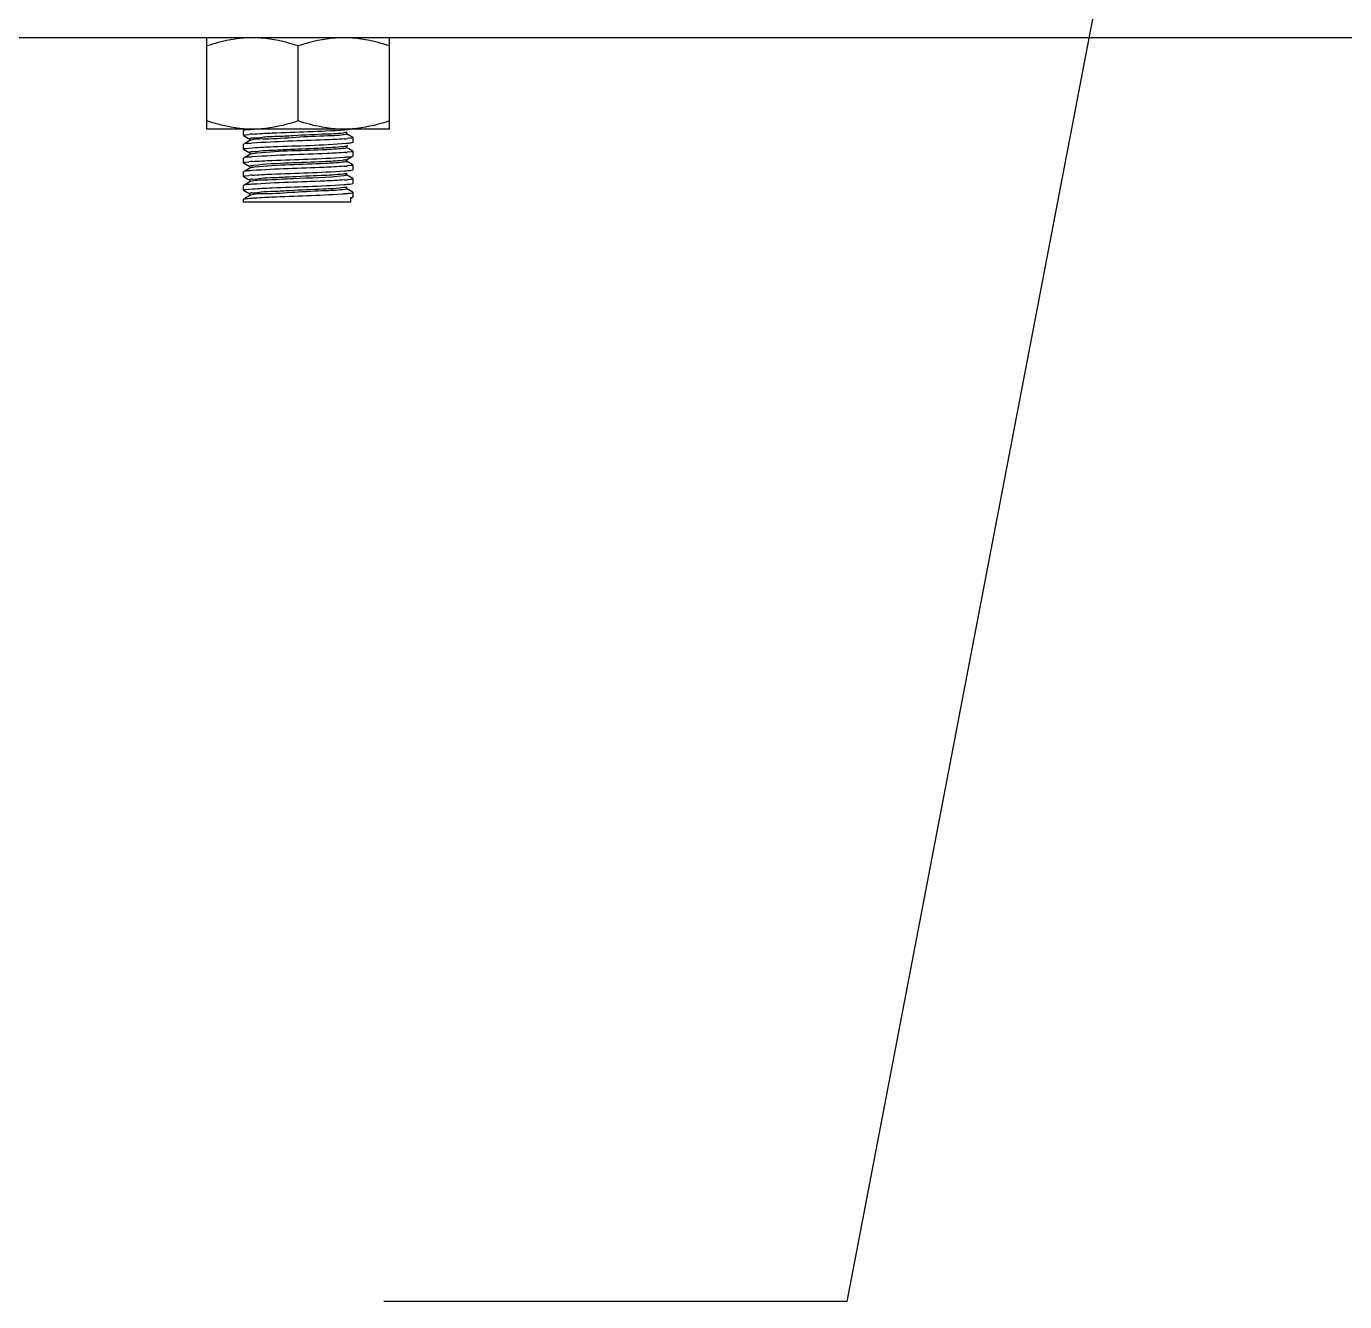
# Model space of a CAD drawing. Extents: x 921423 to 1291758, y 534425 to 1049953.
# Drawn here: x 1127721 to 1128379, y 864207 to 864843 of the extents above; entities that cross this region are included whole.
import ezdxf

# ---------------------------------------------------------------- set-up
doc = ezdxf.new("R2010")
doc.units = 0
doc.header["$LTSCALE"] = 1000
doc.header["$MEASUREMENT"] = 0
doc.layers.add('02___PRT_ALL_AXES', color=7, linetype='Continuous')

msp = doc.modelspace()

# ---------------------------------------------------------------- linework, layer by layer
at = {"color": 7, "linetype": 'Continuous'}
for p, q in [((1130270.2, 864837.26), (1127538.22, 864837.26)), ((1127829.69, 864790.97), (1127829.63, 864790.89)), ((1127829.63, 864788.62), (1127829.63, 864790.89)), ((1127830.99, 864791.72), (1127830.27, 864791.3)), ((1127834.15, 864791.53), (1127833.93, 864791.51)), ((1127881.04, 864790.13), (1127880.6, 864789.99)), ((1127884.2, 864787.55), (1127881.04, 864789.39)), ((1127881.11, 864789.3), (1127881.11, 864790.21)), ((1127829.69, 864784.14), (1127829.63, 864784.06)), ((1127829.63, 864781.79), (1127829.63, 864784.06)), ((1127829.69, 864788.54), (1127832.86, 864786.71)), ((1127832.86, 864785.97), (1127830.27, 864784.47)), ((1127830.76, 864788.93), (1127832.31, 864789.1)), ((1127832.78, 864786.8), (1127832.78, 864785.89)), ((1127832.94, 864786.01), (1127832.86, 864785.97)), ((1127881.04, 864783.3), (1127880.82, 864783.21)), ((1127880.98, 864784.66), (1127881.11, 864784.68)), ((1127881.04, 864783.3), (1127881.69, 864783.67)), ((1127882.15, 864781.91), (1127881.04, 864782.56)), ((1127881.11, 864782.47), (1127881.11, 864783.38)), ((1127883.17, 864787.17), (1127881.58, 864786.99)), ((1127884.2, 864785.13), (1127884.27, 864785.2)), ((1127884.27, 864785.2), (1127884.27, 864787.48)), ((1127829.69, 864777.31), (1127829.63, 864777.23)), ((1127829.63, 864774.96), (1127829.63, 864777.23)), ((1127829.69, 864781.71), (1127832.86, 864779.88)), ((1127832.86, 864779.14), (1127830.27, 864777.64)), ((1127830.8, 864782.11), (1127832.3, 864782.27)), ((1127832.3, 864782.27), (1127834.2, 864782.43)), ((1127832.78, 864779.97), (1127832.78, 864779.06)), ((1127881.04, 864776.47), (1127883.73, 864778.03)), ((1127881.11, 864775.64), (1127881.11, 864776.55)), ((1127883.47, 864780.39), (1127881.44, 864780.15)), ((1127884.2, 864780.72), (1127882.15, 864781.91)), ((1127884.2, 864778.3), (1127884.27, 864778.37)), ((1127884.27, 864778.37), (1127884.27, 864780.65)), ((1127829.69, 864770.48), (1127829.63, 864770.4)), ((1127829.63, 864768.13), (1127829.63, 864770.4)), ((1127829.69, 864774.88), (1127832.86, 864773.05)), ((1127832.86, 864772.31), (1127830.27, 864770.81)), ((1127830.71, 864775.26), (1127832.31, 864775.44)), ((1127832.78, 864773.14), (1127832.78, 864772.23)), ((1127832.94, 864772.35), (1127832.86, 864772.31)), ((1127884.2, 864773.89), (1127881.04, 864775.73)), ((1127881.11, 864768.81), (1127881.11, 864769.72)), ((1127883.16, 864773.51), (1127881.6, 864773.33)), ((1127884.2, 864771.47), (1127884.27, 864771.54)), ((1127884.27, 864771.54), (1127884.27, 864773.82)), ((1127829.69, 864763.65), (1127829.63, 864763.57)), ((1127829.63, 864761.3), (1127829.63, 864763.57)), ((1127829.69, 864768.05), (1127832.86, 864766.22)), ((1127832.86, 864765.48), (1127830.27, 864763.98)), ((1127830.73, 864768.44), (1127832.32, 864768.61)), ((1127832.78, 864766.31), (1127832.78, 864765.4)), ((1127833.01, 864765.54), (1127832.86, 864765.48)), ((1127884.2, 864767.06), (1127881.04, 864768.9)), ((1127881.11, 864761.98), (1127881.11, 864762.89)), ((1127883.18, 864766.68), (1127881.58, 864766.5)), ((1127884.2, 864764.64), (1127884.27, 864764.71)), ((1127884.27, 864764.71), (1127884.27, 864766.99)), ((1127829.63, 864756.74), (1127829.69, 864756.82)), ((1127829.69, 864761.22), (1127832.86, 864759.39)), ((1127832.86, 864758.65), (1127830.27, 864757.15)), ((1127830.77, 864761.61), (1127832.3, 864761.78)), ((1127832.3, 864761.78), (1127834.14, 864761.93)), ((1127832.78, 864759.48), (1127832.78, 864758.57)), ((1127832.93, 864758.69), (1127832.86, 864758.65)), ((1127884.2, 864760.23), (1127881.04, 864762.07)), ((1127882.88, 864759.81), (1127883.99, 864760)), ((1127883.16, 864755.3), (1127883.16, 864757.57)), ((1127883.16, 864757.2), (1127883.73, 864757.54)), ((1127884.2, 864757.81), (1127884.27, 864757.88)), ((1127884.27, 864757.88), (1127884.27, 864760.16)), ((1127883.16, 864755.3), (1127829.63, 864755.3))]:
    msp.add_line(p, q, dxfattribs=at)
at = {"color": 4}
msp.add_lwpolyline([(1128272.56, 864948.17), (1128130.56, 864207.12)], dxfattribs=at)
at = {"color": 4, "extrusion": (0, 1, 0), "elevation": 864207.12}
msp.add_lwpolyline([(-1128130.56, 0), (-1127899.57, 0)], dxfattribs=at)
at = {"color": 7, "linetype": 'Continuous'}
for centre, radius, start, end in [((1127840.74, 864696.18), 93.31, 94.09928, 95.18504), ((1127849.25, 864579.1), 212.97, 93.25017, 94.06697), ((1127873.33, 864877.86), 91.24, 274.15928, 275.18776), ((1127874.01, 864863.44), 83.62, 274.69898, 274.87382), ((1127874.92, 864852.73), 72.87, 274.87217, 275.13236), ((1127840.56, 864684.68), 91.14, 94.15776, 95.19246), ((1127873.15, 864866.35), 93.39, 274.08965, 275.19148), ((1127840.53, 864678.15), 90.83, 94.17223, 95.18796), ((1127833.57, 864763.85), 1.78, 106.88494, 108.32211), ((1127873.4, 864856.53), 90.4, 274.18514, 275.18852), ((1127833.34, 864757.69), 1.07, 110.05933, 111.93289), ((1127883.49, 864761.8), 1.87, 285.59164, 287.72082)]:
    msp.add_arc(centre, radius, start, end, dxfattribs=at)
for points, knots in [([(1127833.93, 864791.51), (1127833.38, 864791.47), (1127831.99, 864791.29), (1127830.45, 864791.4), (1127829.69, 864790.97)], [0, 0, 0, 0, 0.388363, 1, 1, 1, 1]), ([(1127880.6, 864789.99), (1127877.52, 864789.31), (1127868.73, 864789.21), (1127857.13, 864788.54), (1127846.63, 864787.95), (1127839.4, 864787.89), (1127836.05, 864786.95), (1127832.78, 864787.35), (1127832.78, 864786.8)], [0, 0, 0, 0, 0.196943, 0.546341, 0.722833, 0.868982, 0.965456, 1, 1, 1, 1]), ([(1127834.07, 864789.25), (1127837.37, 864789.49), (1127852.67, 864790.23), (1127867.98, 864790.53), (1127879.95, 864791.41)], [0, 0, 0, 0, 0.216291, 1, 1, 1, 1]), ([(1127879.95, 864791.41), (1127880.57, 864791.46), (1127881.64, 864791.55), (1127882.71, 864791.66), (1127883.16, 864791.72)], [0, 0, 0, 0, 0.577173, 1, 1, 1, 1]), ([(1127881.11, 864789.3), (1127881.11, 864789.24), (1127880.89, 864789.14), (1127880.73, 864789.1), (1127880.6, 864789.08)], [0, 0, 0, 0, 0.298795, 1, 1, 1, 1]), ([(1127829.63, 864788.62), (1127829.63, 864788.73), (1127830.19, 864788.82), (1127830.48, 864788.89), (1127830.76, 864788.93)], [0, 0, 0, 0, 0.274036, 1, 1, 1, 1]), ([(1127834.07, 864784.69), (1127833.5, 864784.65), (1127832.06, 864784.47), (1127830.47, 864784.59), (1127829.69, 864784.14)], [0, 0, 0, 0, 0.388728, 1, 1, 1, 1]), ([(1127878.32, 864782.85), (1127874.5, 864782.49), (1127865.46, 864782.05), (1127853.84, 864781.59), (1127844.42, 864781.02), (1127838.28, 864780.93), (1127835.47, 864780.16), (1127832.78, 864780.42), (1127832.78, 864779.97)], [0, 0, 0, 0, 0.252105, 0.596089, 0.756786, 0.886106, 0.970035, 1, 1, 1, 1]), ([(1127880.6, 864789.08), (1127877.7, 864788.44), (1127869.36, 864788.3), (1127855.95, 864787.66), (1127843.19, 864786.51), (1127835.27, 864786.94), (1127832.94, 864786.01)], [0, 0, 0, 0, 0.186262, 0.51993, 0.842254, 1, 1, 1, 1]), ([(1127879.95, 864786.86), (1127876.67, 864786.62), (1127861.38, 864785.87), (1127846.06, 864785.57), (1127834.07, 864784.69)], [0, 0, 0, 0, 0.214651, 1, 1, 1, 1]), ([(1127834.2, 864782.43), (1127837.66, 864782.67), (1127853.26, 864783.43), (1127868.88, 864783.65), (1127880.98, 864784.66)], [0, 0, 0, 0, 0.222299, 1, 1, 1, 1]), ([(1127880.82, 864783.21), (1127880.51, 864783.12), (1127879.67, 864783), (1127878.84, 864782.9), (1127878.32, 864782.85)], [0, 0, 0, 0, 0.380422, 1, 1, 1, 1]), ([(1127881.11, 864784.68), (1127881.82, 864784.74), (1127882.83, 864784.88), (1127883.91, 864784.96), (1127884.2, 864785.13)], [0, 0, 0, 0, 0.679102, 1, 1, 1, 1]), ([(1127884.27, 864787.48), (1127884.27, 864787.37), (1127883.73, 864787.28), (1127883.44, 864787.21), (1127883.17, 864787.17)], [0, 0, 0, 0, 0.274586, 1, 1, 1, 1]), ([(1127829.63, 864781.79), (1127829.63, 864781.9), (1127830.2, 864781.99), (1127830.5, 864782.07), (1127830.8, 864782.11)], [0, 0, 0, 0, 0.273538, 1, 1, 1, 1]), ([(1127834.2, 864777.87), (1127833.61, 864777.83), (1127832.13, 864777.64), (1127830.5, 864777.77), (1127829.69, 864777.31)], [0, 0, 0, 0, 0.389105, 1, 1, 1, 1]), ([(1127834.4, 864779.46), (1127834.06, 864779.41), (1127833.55, 864779.33), (1127833.01, 864779.23), (1127832.86, 864779.14)], [0, 0, 0, 0, 0.652936, 1, 1, 1, 1]), ([(1127833.95, 864775.58), (1127837.23, 864775.82), (1127852.51, 864776.56), (1127867.82, 864776.87), (1127879.81, 864777.74)], [0, 0, 0, 0, 0.214604, 1, 1, 1, 1]), ([(1127880.86, 864780.1), (1127877.68, 864779.84), (1127862.13, 864779.07), (1127846.55, 864778.76), (1127834.2, 864777.87)], [0, 0, 0, 0, 0.20483, 1, 1, 1, 1]), ([(1127878.32, 864781.94), (1127875.16, 864781.64), (1127860.52, 864780.81), (1127845.8, 864780.88), (1127834.4, 864779.46)], [0, 0, 0, 0, 0.216524, 1, 1, 1, 1]), ([(1127878.86, 864776.08), (1127875.85, 864775.76), (1127861.15, 864774.94), (1127846.4, 864774.89), (1127834.78, 864773.58)], [0, 0, 0, 0, 0.20545, 1, 1, 1, 1]), ([(1127880.82, 864782.3), (1127880.51, 864782.21), (1127879.67, 864782.09), (1127878.84, 864781.99), (1127878.32, 864781.94)], [0, 0, 0, 0, 0.380422, 1, 1, 1, 1]), ([(1127881.04, 864776.47), (1127880.83, 864776.34), (1127880.07, 864776.24), (1127879.35, 864776.13), (1127878.86, 864776.08)], [0, 0, 0, 0, 0.335332, 1, 1, 1, 1]), ([(1127879.81, 864777.74), (1127880.38, 864777.78), (1127881.82, 864777.97), (1127883.42, 864777.85), (1127884.2, 864778.3)], [0, 0, 0, 0, 0.388818, 1, 1, 1, 1]), ([(1127881.11, 864782.47), (1127881.11, 864782.43), (1127881, 864782.35), (1127880.89, 864782.32), (1127880.82, 864782.3)], [0, 0, 0, 0, 0.321196, 1, 1, 1, 1]), ([(1127884.27, 864780.65), (1127884.27, 864780.57), (1127883.89, 864780.47), (1127883.67, 864780.42), (1127883.47, 864780.39)], [0, 0, 0, 0, 0.281228, 1, 1, 1, 1]), ([(1127829.63, 864774.96), (1127829.63, 864775.06), (1127830.16, 864775.15), (1127830.44, 864775.23), (1127830.71, 864775.26)], [0, 0, 0, 0, 0.274953, 1, 1, 1, 1]), ([(1127833.95, 864771.02), (1127833.4, 864770.98), (1127832, 864770.8), (1127830.45, 864770.92), (1127829.69, 864770.48)], [0, 0, 0, 0, 0.388418, 1, 1, 1, 1]), ([(1127834.78, 864773.58), (1127834.28, 864773.53), (1127833.8, 864773.38), (1127832.78, 864773.32), (1127832.78, 864773.14)], [0, 0, 0, 0, 0.732245, 1, 1, 1, 1]), ([(1127835.1, 864772.71), (1127834.63, 864772.66), (1127833.91, 864772.56), (1127833.19, 864772.45), (1127832.94, 864772.35)], [0, 0, 0, 0, 0.639178, 1, 1, 1, 1]), ([(1127833.92, 864768.75), (1127837.22, 864768.99), (1127852.58, 864769.74), (1127867.96, 864770.03), (1127880, 864770.93)], [0, 0, 0, 0, 0.2151, 1, 1, 1, 1]), ([(1127879.81, 864773.19), (1127876.5, 864772.95), (1127861.22, 864772.21), (1127845.91, 864771.91), (1127833.95, 864771.02)], [0, 0, 0, 0, 0.216482, 1, 1, 1, 1]), ([(1127879.09, 864775.19), (1127876.18, 864774.87), (1127861.5, 864774.06), (1127846.79, 864773.94), (1127835.1, 864772.71)], [0, 0, 0, 0, 0.199478, 1, 1, 1, 1]), ([(1127881.11, 864775.64), (1127881.11, 864775.45), (1127880.08, 864775.4), (1127879.59, 864775.25), (1127879.09, 864775.19)], [0, 0, 0, 0, 0.267595, 1, 1, 1, 1]), ([(1127881.04, 864769.64), (1127880.87, 864769.54), (1127880.28, 864769.44), (1127879.72, 864769.35), (1127879.34, 864769.3)], [0, 0, 0, 0, 0.343718, 1, 1, 1, 1]), ([(1127880, 864770.93), (1127880.55, 864770.97), (1127881.93, 864771.14), (1127883.45, 864771.04), (1127884.2, 864771.47)], [0, 0, 0, 0, 0.388224, 1, 1, 1, 1]), ([(1127884.27, 864773.82), (1127884.27, 864773.71), (1127883.73, 864773.62), (1127883.44, 864773.55), (1127883.16, 864773.51)], [0, 0, 0, 0, 0.274474, 1, 1, 1, 1]), ([(1127829.63, 864768.13), (1127829.63, 864768.23), (1127830.17, 864768.32), (1127830.45, 864768.4), (1127830.73, 864768.44)], [0, 0, 0, 0, 0.274678, 1, 1, 1, 1]), ([(1127833.92, 864764.19), (1127833.37, 864764.15), (1127831.98, 864763.97), (1127830.45, 864764.08), (1127829.69, 864763.65)], [0, 0, 0, 0, 0.388303, 1, 1, 1, 1]), ([(1127879.34, 864769.3), (1127875.73, 864768.87), (1127866.73, 864768.47), (1127855.03, 864767.98), (1127845.2, 864767.39), (1127838.67, 864767.31), (1127835.68, 864766.49), (1127832.78, 864766.8), (1127832.78, 864766.31)], [0, 0, 0, 0, 0.233724, 0.579713, 0.745658, 0.880515, 0.968547, 1, 1, 1, 1]), ([(1127879.73, 864768.44), (1127871.43, 864767.32), (1127858.18, 864767.46), (1127842.74, 864766.17), (1127835.38, 864766.27), (1127833.05, 864765.56)], [0, 0, 0, 0, 0.537181, 0.84377, 1, 1, 1, 1]), ([(1127880, 864766.37), (1127876.71, 864766.13), (1127861.35, 864765.38), (1127845.96, 864765.08), (1127833.92, 864764.19)], [0, 0, 0, 0, 0.214752, 1, 1, 1, 1]), ([(1127834.14, 864761.93), (1127837.43, 864762.17), (1127852.63, 864762.91), (1127867.86, 864763.22), (1127879.76, 864764.08)], [0, 0, 0, 0, 0.216196, 1, 1, 1, 1]), ([(1127881.11, 864768.81), (1127881.11, 864768.68), (1127880.43, 864768.58), (1127880.08, 864768.49), (1127879.73, 864768.44)], [0, 0, 0, 0, 0.273256, 1, 1, 1, 1]), ([(1127879.76, 864764.08), (1127880.34, 864764.12), (1127881.8, 864764.31), (1127883.41, 864764.18), (1127884.2, 864764.64)], [0, 0, 0, 0, 0.388916, 1, 1, 1, 1]), ([(1127884.27, 864766.99), (1127884.27, 864766.88), (1127883.74, 864766.79), (1127883.45, 864766.72), (1127883.18, 864766.68)], [0, 0, 0, 0, 0.274816, 1, 1, 1, 1]), ([(1127829.63, 864761.3), (1127829.63, 864761.41), (1127830.19, 864761.5), (1127830.48, 864761.57), (1127830.77, 864761.61)], [0, 0, 0, 0, 0.273914, 1, 1, 1, 1]), ([(1127829.69, 864756.82), (1127829.79, 864756.87), (1127830.09, 864756.95), (1127830.39, 864757), (1127830.58, 864757.03)], [0, 0, 0, 0, 0.363093, 1, 1, 1, 1]), ([(1127830.58, 864757.03), (1127831.07, 864757.11), (1127832.26, 864757.23), (1127833.46, 864757.33), (1127834.16, 864757.38)], [0, 0, 0, 0, 0.412479, 1, 1, 1, 1]), ([(1127879.76, 864762.53), (1127876.28, 864762.05), (1127867.32, 864761.69), (1127855.62, 864761.17), (1127845.59, 864760.58), (1127838.88, 864760.51), (1127835.78, 864759.65), (1127832.78, 864759.98), (1127832.78, 864759.48)], [0, 0, 0, 0, 0.223972, 0.570942, 0.739677, 0.8775, 0.967741, 1, 1, 1, 1]), ([(1127880.26, 864761.69), (1127877.18, 864761.17), (1127868.79, 864760.88), (1127855.44, 864760.32), (1127842.94, 864759.24), (1127835.28, 864759.55), (1127832.97, 864758.7)], [0, 0, 0, 0, 0.19778, 0.529335, 0.844305, 1, 1, 1, 1]), ([(1127834.16, 864757.38), (1127837.33, 864757.61), (1127852.24, 864758.34), (1127867.16, 864758.68), (1127878.87, 864759.46)], [0, 0, 0, 0, 0.213077, 1, 1, 1, 1]), ([(1127878.87, 864759.46), (1127879.64, 864759.52), (1127880.98, 864759.61), (1127882.32, 864759.74), (1127882.88, 864759.81)], [0, 0, 0, 0, 0.576268, 1, 1, 1, 1]), ([(1127881.04, 864762.81), (1127880.91, 864762.73), (1127880.47, 864762.64), (1127880.04, 864762.56), (1127879.76, 864762.53)], [0, 0, 0, 0, 0.354154, 1, 1, 1, 1]), ([(1127881.11, 864761.98), (1127881.11, 864761.89), (1127880.71, 864761.78), (1127880.47, 864761.73), (1127880.26, 864761.69)], [0, 0, 0, 0, 0.283485, 1, 1, 1, 1]), ([(1127883.16, 864757.57), (1127883.39, 864757.6), (1127883.74, 864757.66), (1127884.09, 864757.74), (1127884.2, 864757.81)], [0, 0, 0, 0, 0.642327, 1, 1, 1, 1]), ([(1127884.06, 864760.02), (1127884.11, 864760.04), (1127884.19, 864760.07), (1127884.27, 864760.13), (1127884.27, 864760.16)], [0, 0, 0, 0, 0.667509, 1, 1, 1, 1])]:
    msp.add_open_spline(points, degree=3, knots=knots, dxfattribs=at)
at = {"layer": '02___PRT_ALL_AXES', "color": 7, "linetype": 'Continuous'}
for p, q in [((1127811.42, 864791.72), (1127811.42, 864837.26)), ((1127902.48, 864791.72), (1127902.48, 864837.26)), ((1127856.95, 864795.79), (1127856.95, 864833.19)), ((1127902.48, 864791.72), (1127811.42, 864791.72)), ((1127829.63, 864788.62), (1127829.63, 864790.89)), ((1127829.63, 864781.79), (1127829.63, 864784.06)), ((1127884.27, 864785.2), (1127884.27, 864787.48)), ((1127829.63, 864774.96), (1127829.63, 864777.23)), ((1127884.27, 864778.37), (1127884.27, 864780.65)), ((1127829.63, 864768.13), (1127829.63, 864770.4)), ((1127884.27, 864771.54), (1127884.27, 864773.82)), ((1127829.63, 864761.3), (1127829.63, 864763.57)), ((1127884.27, 864764.71), (1127884.27, 864766.99)), ((1127829.63, 864755.3), (1127829.63, 864756.74)), ((1127884.27, 864757.88), (1127884.27, 864760.16))]:
    msp.add_line(p, q, dxfattribs=at)
for points, knots in [([(1127834.18, 864837.26), (1127828.4, 864837.26), (1127820.65, 864836.05), (1127813.26, 864833.8), (1127811.42, 864833.19)], [0, 0, 0, 0, 0.7481, 1, 1, 1, 1]), ([(1127856.95, 864833.19), (1127855.1, 864833.8), (1127847.71, 864836.05), (1127839.96, 864837.26), (1127834.18, 864837.26)], [0, 0, 0, 0, 0.2519, 1, 1, 1, 1]), ([(1127879.71, 864837.26), (1127873.93, 864837.26), (1127866.18, 864836.05), (1127858.79, 864833.8), (1127856.95, 864833.19)], [0, 0, 0, 0, 0.7481, 1, 1, 1, 1]), ([(1127902.48, 864833.19), (1127900.64, 864833.8), (1127893.25, 864836.05), (1127885.49, 864837.26), (1127879.71, 864837.26)], [0, 0, 0, 0, 0.2519, 1, 1, 1, 1]), ([(1127834.18, 864791.72), (1127828.4, 864791.72), (1127820.65, 864792.93), (1127813.26, 864795.17), (1127811.42, 864795.79)], [0, 0, 0, 0, 0.7481, 1, 1, 1, 1]), ([(1127856.95, 864795.79), (1127855.1, 864795.17), (1127847.71, 864792.93), (1127839.96, 864791.72), (1127834.18, 864791.72)], [0, 0, 0, 0, 0.2519, 1, 1, 1, 1]), ([(1127879.71, 864791.72), (1127873.93, 864791.72), (1127866.18, 864792.93), (1127858.79, 864795.17), (1127856.95, 864795.79)], [0, 0, 0, 0, 0.7481, 1, 1, 1, 1]), ([(1127902.48, 864795.79), (1127900.64, 864795.17), (1127893.25, 864792.93), (1127885.49, 864791.72), (1127879.71, 864791.72)], [0, 0, 0, 0, 0.2519, 1, 1, 1, 1])]:
    msp.add_open_spline(points, degree=3, knots=knots, dxfattribs=at)

doc.saveas('drawing.dxf')
